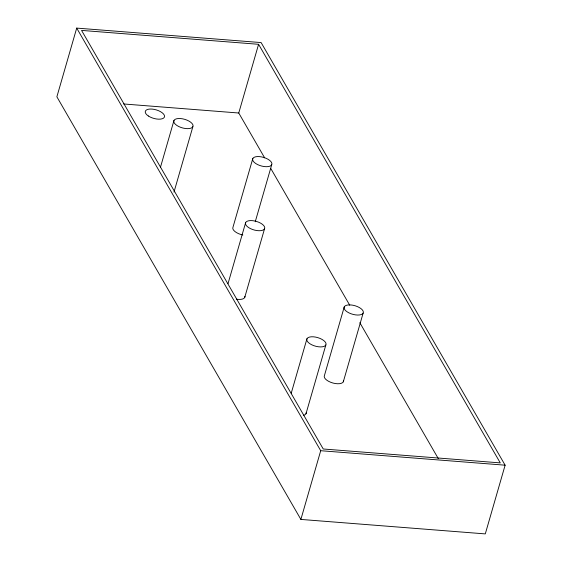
<?xml version="1.0" encoding="UTF-8"?>
<svg xmlns="http://www.w3.org/2000/svg" width="562" height="562" viewBox="0 0 562 562"><rect width="100%" height="100%" fill="white"/><g stroke="black" fill="none" stroke-linecap="round" stroke-linejoin="round"><path stroke-width="0.84" d="M76.706 28.1L56.874 96.812L300.881 519.421L485.294 533.9L505.126 465.188L261.119 42.579L76.706 28.1L320.712 450.71L300.881 519.421M160.437 167.357L173.981 120.437M173.995 192.078L192.857 126.717A9.983 4.44 16.1 0 0 180.514 118.547A9.983 4.44 16.1 0 0 176.889 125.466A9.983 4.44 16.1 0 0 192.857 126.717M264.639 157.831L238.759 113.011L258.59 44.307L81.56 30.404L323.241 448.989L500.271 462.891L258.59 44.307M252.823 158.484L232.991 227.196A9.983 4.44 16.1 0 0 242.847 235.007M228.01 283.684L245.664 222.517M255.253 221.751L271.699 164.771A9.983 4.44 16.1 0 0 259.356 156.601A9.983 4.44 16.1 0 0 255.724 163.514A9.983 4.44 16.1 0 0 271.699 164.771M244.709 297.509L264.54 228.804A9.983 4.44 16.1 0 0 252.197 220.627A9.983 4.44 16.1 0 0 248.573 227.547A9.983 4.44 16.1 0 0 264.54 228.804M291.249 393.161L306.964 338.696M306.009 413.695L325.841 344.984A9.983 4.44 16.1 0 0 313.498 336.814A9.983 4.44 16.1 0 0 309.873 343.726A9.983 4.44 16.1 0 0 325.841 344.984M344.267 306.831L324.436 375.542A9.983 4.44 16.1 0 0 333.027 383.052A9.983 4.44 16.1 0 0 343.53 380.685M343.305 381.823L363.136 313.118A9.983 4.44 16.1 0 0 350.793 304.941A9.983 4.44 16.1 0 0 347.168 311.861A9.983 4.44 16.1 0 0 363.136 313.118M123.647 103.97L238.759 113.011M320.712 450.71L505.126 465.188M270.779 168.467L349.733 305.215M359.821 322.686L438.332 458.669M306.234 412.55A9.983 4.44 16.1 0 1 303.698 415.269M244.927 296.371A9.983 4.44 16.1 0 1 236.532 299.195M148.361 115.997A9.983 4.44 16.1 0 0 164.329 117.254A9.983 4.44 16.1 0 0 151.986 109.077A9.983 4.44 16.1 0 0 148.361 115.997"/></g></svg>
